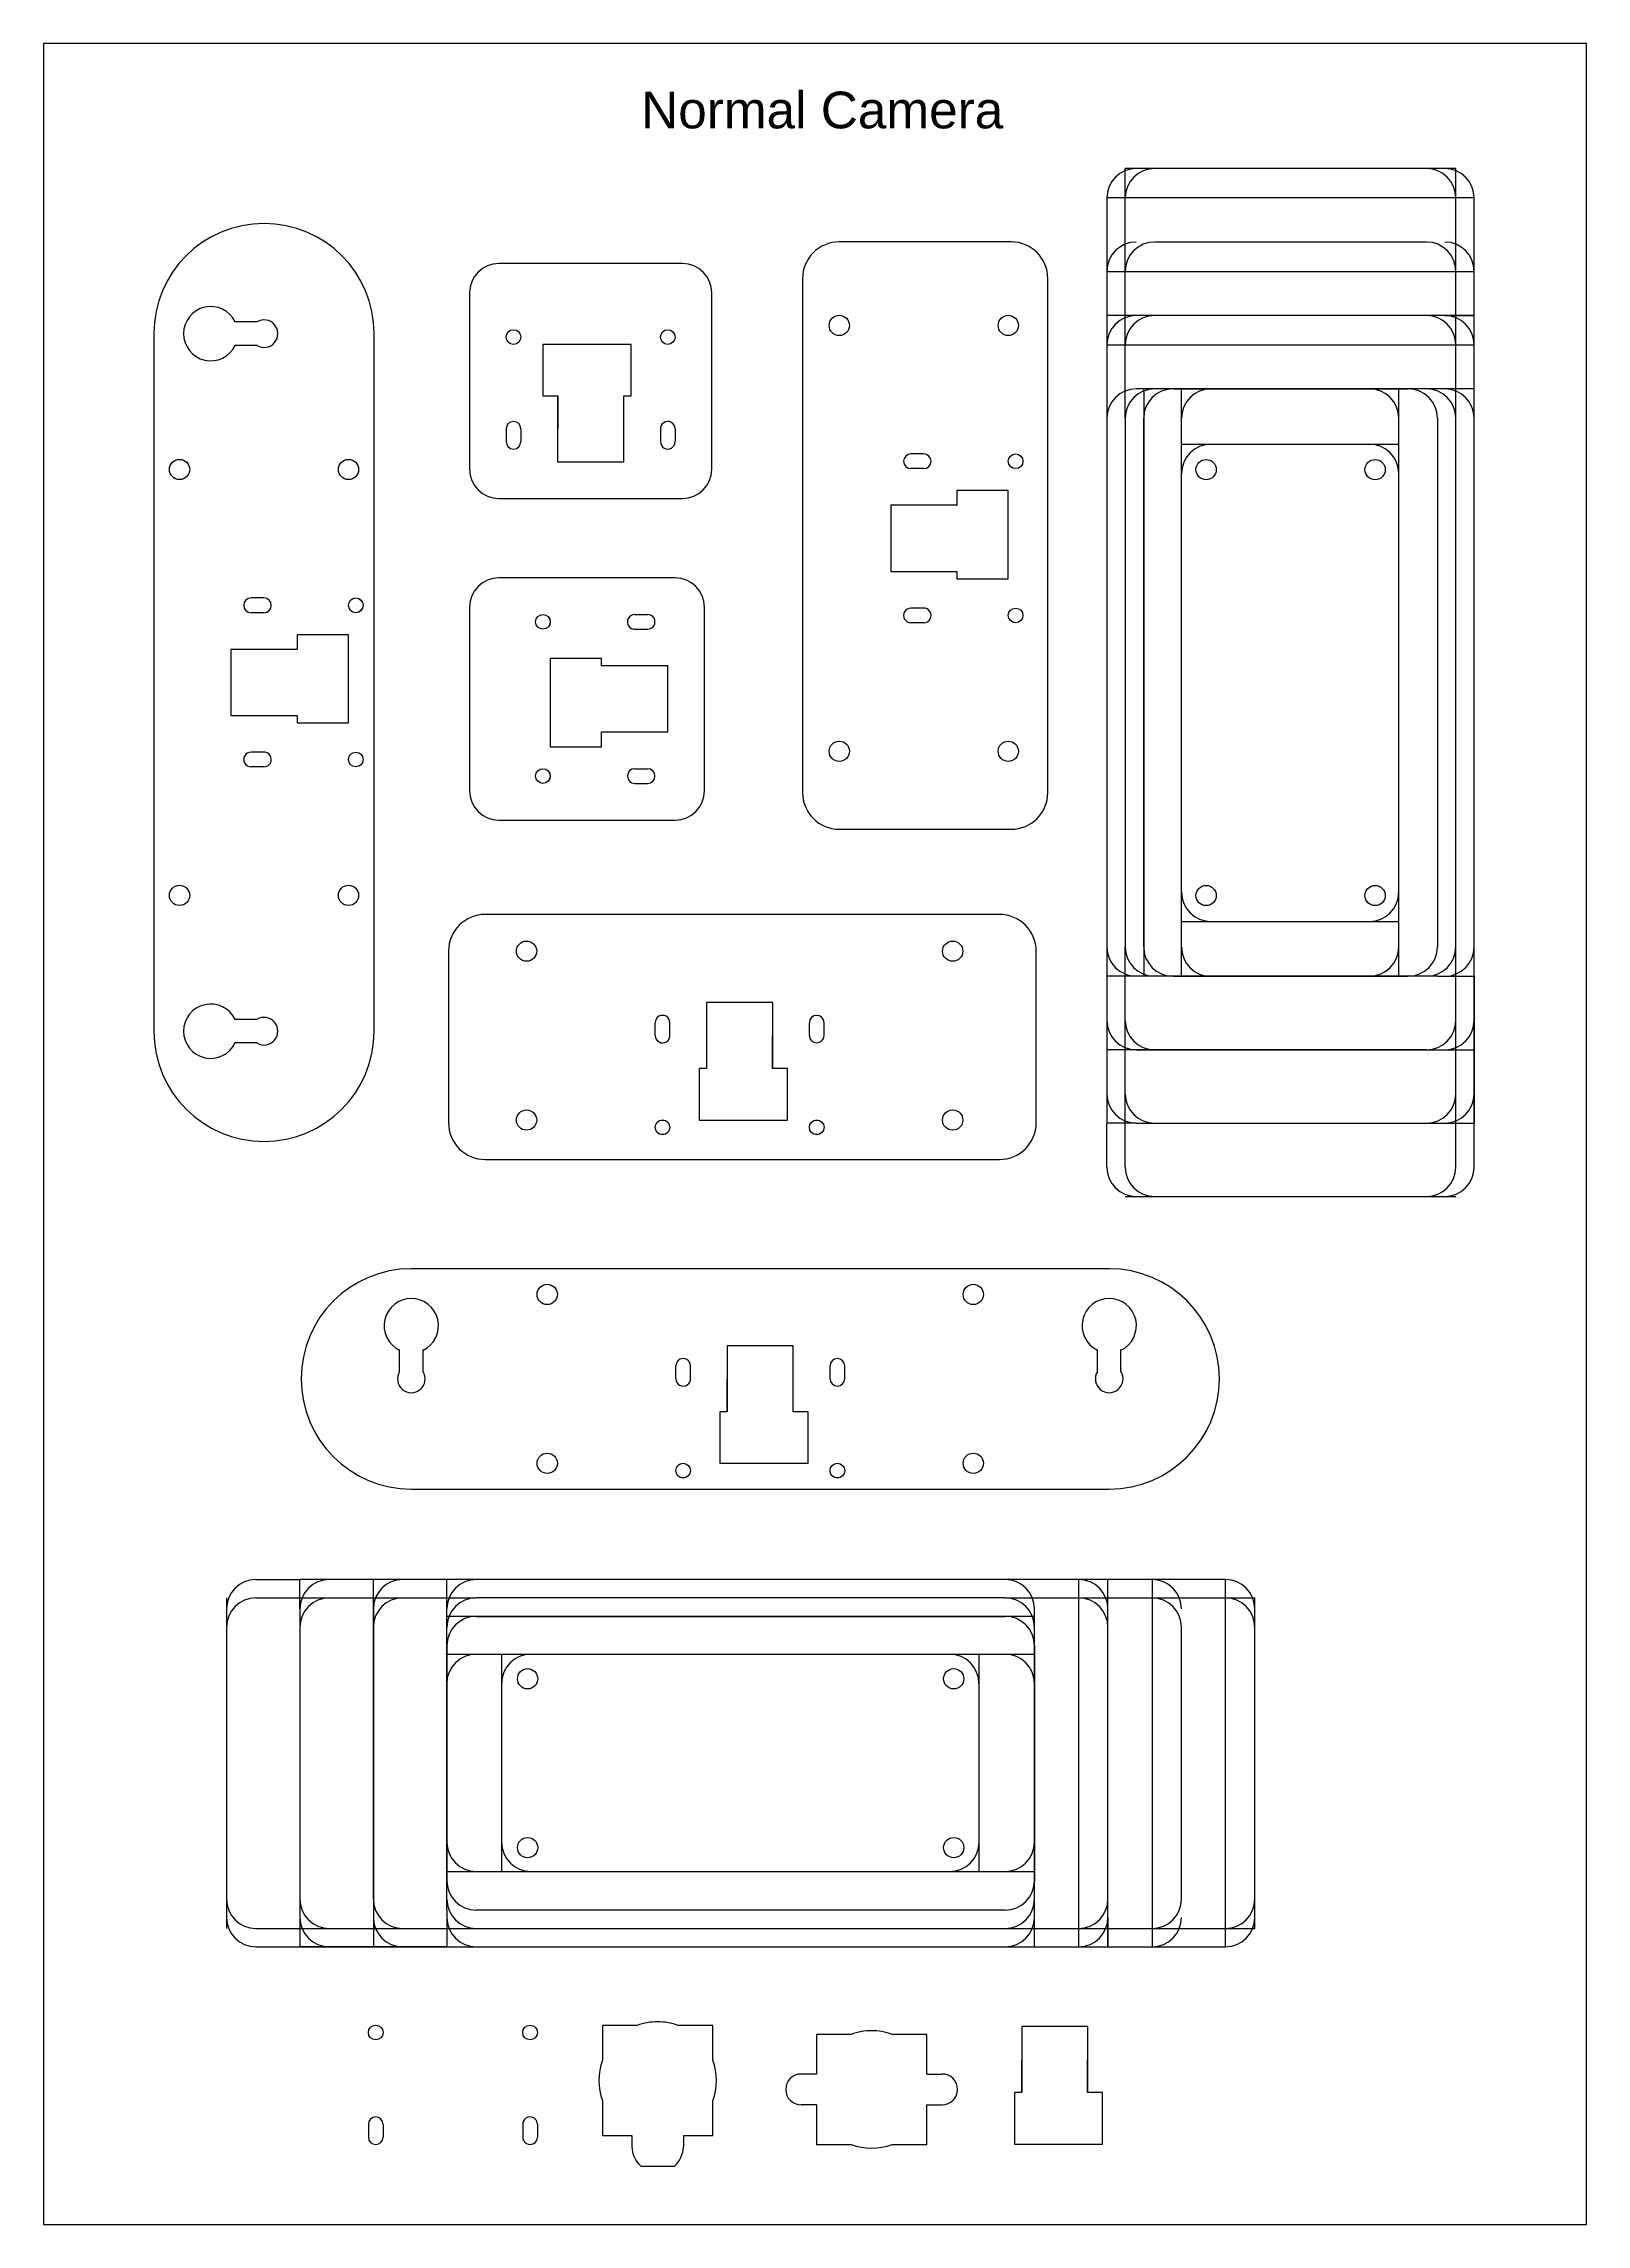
# Model space of a CAD drawing. Header units: millimetres. Extents: x -482 to 810, y -42 to 455.
# Drawn here: x 600 to 810, y 0 to 297 of the extents above; entities that cross this region are included whole.
import ezdxf

# ---------------------------------------------------------------- set-up
doc = ezdxf.new("R2010")
doc.units = ezdxf.units.MM
doc.layers.get('0').update_dxf_attribs({"lineweight": 25, "true_color": 0xffffff})
doc.styles.add('textstyle10', font='')
doc.styles.get('textstyle10').set_extended_font_data('Arial')

msp = doc.modelspace()

# ---------------------------------------------------------------- linework, layer by layer
for p, q in [((810, 297), (600, 297)), ((600, 297), (600, 0)), ((810, 0), (810, 297)), ((792.24, 279.98), (747.24, 279.98)), ((747.24, 245.98), (747.24, 279.98)), ((788.24, 279.98), (751.24, 279.98)), ((792.24, 245.98), (792.24, 279.98)), ((794.74, 275.98), (744.74, 275.98)), ((744.74, 275.98), (744.74, 265.98)), ((794.74, 255.98), (794.74, 275.98)), ((630, 272.5), (630, 272.5)), ((731.69, 270), (708.31, 270)), ((744.74, 269.98), (744.74, 149.98)), ((788.24, 269.98), (751.24, 269.98)), ((794.74, 149.98), (794.74, 269.98)), ((686.96, 267.04), (661.96, 267.04)), ((703.31, 265), (703.31, 195)), ((719.71, 264.43), (719.71, 264.43)), ((736.69, 195), (736.69, 265)), ((744.74, 265.98), (744.74, 153.98)), ((744.74, 265.98), (794.74, 265.98)), ((794.74, 153.98), (794.74, 265.98)), ((657.96, 263.04), (657.96, 239.04)), ((690.96, 239.04), (690.96, 263.04)), ((629.1, 259.1), (626, 259.1)), ((794.74, 259.98), (744.74, 259.98)), ((788.24, 259.98), (751.24, 259.98)), ((790.74, 259.98), (794.74, 259.98)), ((615, 257.5), (615, 162.5)), ((629.1, 255.9), (626, 255.9)), ((645, 162.5), (645, 257.5)), ((679.96, 256.04), (667.96, 256.04)), ((679.96, 256.04), (667.96, 256.04)), ((667.96, 256.04), (667.96, 249.04)), ((667.96, 256.04), (667.96, 249.04)), ((679.96, 249.04), (679.96, 256.04)), ((679.96, 249.04), (679.96, 256.04)), ((744.74, 255.98), (794.74, 255.98)), ((744.74, 249.98), (744.74, 149.98)), ((744.74, 249.98), (744.74, 169.98)), ((794.74, 249.98), (748.74, 249.98)), ((749.74, 249.98), (749.74, 169.98)), ((788.24, 249.98), (751.24, 249.98)), ((753.74, 249.98), (785.74, 249.98)), ((754.88, 169.93), (754.88, 249.98)), ((784.47, 169.94), (784.47, 249.98)), ((794.74, 149.98), (794.74, 249.98)), ((794.74, 169.98), (794.74, 249.98)), ((667.96, 249.04), (669.99, 249.04)), ((669.96, 249.04), (669.96, 240.04)), ((669.99, 249.04), (669.96, 240.04)), ((678.96, 240.04), (678.96, 249.04)), ((678.96, 240.04), (678.99, 249.04)), ((678.99, 249.04), (679.96, 249.04)), ((662.96, 244.54), (662.96, 242.79)), ((664.96, 244.54), (664.96, 242.79)), ((683.97, 244.45), (683.96, 242.79)), ((685.96, 244.54), (685.96, 242.79)), ((744.74, 245.98), (744.74, 173.98)), ((747.24, 245.98), (747.24, 173.98)), ((749.74, 173.98), (749.74, 245.98)), ((789.74, 245.98), (789.74, 173.98)), ((792.24, 173.98), (792.24, 245.98)), ((794.74, 173.98), (794.74, 245.98)), ((719.81, 241.12), (718.06, 241.12)), ((754.9, 242.43), (784.47, 242.43)), ((669.96, 240.04), (678.96, 240.04)), ((669.96, 240.04), (678.96, 240.04)), ((719.81, 239.12), (718.06, 239.12)), ((661.96, 235.04), (686.96, 235.04)), ((724.31, 236.12), (724.31, 234.09)), ((731.31, 236.12), (724.31, 236.12)), ((731.31, 236.12), (724.31, 236.12)), ((731.31, 224.12), (731.31, 236.12)), ((731.31, 224.12), (731.31, 236.12)), ((724.31, 234.12), (715.31, 234.12)), ((715.31, 234.12), (715.31, 225.12)), ((715.31, 234.12), (715.31, 225.12)), ((724.31, 234.09), (715.31, 234.12)), ((685.96, 224.25), (661.96, 224.25)), ((715.31, 225.12), (724.31, 225.12)), ((715.31, 225.12), (724.31, 225.09)), ((724.31, 225.09), (724.31, 224.12)), ((724.31, 224.12), (731.31, 224.12)), ((724.31, 224.12), (731.31, 224.12)), ((629.99, 221.5), (628.24, 221.5)), ((657.96, 220.25), (657.96, 195.25)), ((689.96, 195.25), (689.96, 220.25)), ((719.72, 220.12), (718.06, 220.12)), ((629.99, 219.5), (628.24, 219.5)), ((680.47, 219.25), (682.22, 219.25)), ((680.56, 217.25), (682.22, 217.25)), ((719.81, 218.12), (718.06, 218.12)), ((625.5, 214.5), (625.5, 205.5)), ((625.5, 214.5), (625.5, 205.5)), ((634.5, 214.5), (625.5, 214.5)), ((634.5, 214.47), (625.5, 214.5)), ((634.5, 216.5), (634.5, 214.47)), ((641.5, 216.5), (634.5, 216.5)), ((641.5, 216.5), (634.5, 216.5)), ((641.5, 204.5), (641.5, 216.5)), ((641.5, 204.5), (641.5, 216.5)), ((675.96, 213.25), (668.96, 213.25)), ((675.96, 213.25), (668.96, 213.25)), ((668.96, 213.25), (668.96, 201.25)), ((668.96, 213.25), (668.96, 201.25)), ((675.96, 212.28), (675.96, 213.25)), ((684.96, 212.25), (675.96, 212.28)), ((684.96, 212.25), (675.96, 212.25)), ((684.96, 203.25), (684.96, 212.25)), ((684.96, 203.25), (684.96, 212.25)), ((625.5, 205.5), (634.5, 205.5)), ((625.5, 205.5), (634.5, 205.47)), ((634.5, 205.47), (634.5, 204.5)), ((634.5, 204.5), (641.5, 204.5)), ((634.5, 204.5), (641.5, 204.5)), ((675.96, 203.28), (684.96, 203.25)), ((675.96, 201.25), (675.96, 203.28)), ((675.96, 203.25), (684.96, 203.25)), ((629.91, 200.5), (628.25, 200.5)), ((668.96, 201.25), (675.96, 201.25)), ((668.96, 201.25), (675.96, 201.25)), ((629.99, 198.5), (628.24, 198.5)), ((680.47, 198.25), (682.22, 198.25)), ((680.47, 196.25), (682.22, 196.25)), ((661.96, 191.25), (685.96, 191.25)), ((708.31, 190), (731.69, 190)), ((730.11, 178.4), (660.11, 178.4)), ((754.9, 177.43), (784.47, 177.43)), ((655.11, 173.4), (655.11, 150.03)), ((735.11, 150.03), (735.11, 173.4)), ((747.24, 143.98), (747.24, 173.98)), ((792.24, 143.98), (792.24, 173.98)), ((748.74, 169.98), (744.74, 169.98)), ((751.24, 169.98), (748.74, 169.98)), ((789.74, 169.98), (749.74, 169.98)), ((753.74, 169.98), (785.74, 169.98)), ((789.74, 169.98), (794.74, 169.98)), ((794.74, 149.98), (794.74, 169.98)), ((794.74, 169.98), (794.74, 169.98)), ((794.74, 169.98), (794.74, 149.98)), ((690.24, 166.4), (690.21, 157.4)), ((699.24, 166.4), (690.24, 166.4)), ((699.24, 166.4), (690.24, 166.4)), ((690.24, 166.4), (690.24, 157.4)), ((699.21, 157.4), (699.24, 166.4)), ((699.24, 157.4), (699.24, 166.4)), ((629.1, 164.1), (626, 164.1)), ((683.24, 161.91), (683.24, 163.66)), ((685.24, 161.99), (685.24, 163.65)), ((704.24, 161.91), (704.24, 163.66)), ((706.24, 161.91), (706.24, 163.66)), ((629.1, 160.9), (626, 160.9)), ((729.54, 162), (729.54, 162)), ((748.74, 159.98), (744.74, 159.98)), ((788.24, 159.98), (748.74, 159.98)), ((748.74, 159.98), (790.74, 159.98)), ((751.24, 159.98), (788.24, 159.98)), ((790.74, 159.98), (794.74, 159.98)), ((690.21, 157.4), (689.24, 157.4)), ((689.24, 157.4), (689.24, 150.4)), ((689.24, 157.4), (689.24, 150.4)), ((701.24, 157.4), (699.21, 157.4)), ((701.24, 150.4), (701.24, 157.4)), ((701.24, 150.4), (701.24, 157.4)), ((689.24, 150.4), (701.24, 150.4)), ((689.24, 150.4), (701.24, 150.4)), ((744.74, 143.98), (744.74, 149.98)), ((748.74, 149.98), (744.74, 149.98)), ((748.74, 149.98), (794.74, 149.98)), ((751.24, 149.98), (788.24, 149.98)), ((794.74, 149.98), (794.74, 149.98)), ((794.74, 143.98), (794.74, 149.98)), ((630, 147.5), (630, 147.5)), ((660.11, 145.03), (730.11, 145.03)), ((747.24, 139.98), (792.24, 139.98)), ((751.24, 139.98), (788.24, 139.98)), ((745.05, 130.15), (650.05, 130.15)), ((648.45, 116.05), (648.45, 119.15)), ((651.65, 116.05), (651.65, 119.15)), ((693.05, 119.65), (693.02, 110.65)), ((702.05, 119.65), (693.05, 119.65)), ((702.05, 119.65), (693.05, 119.65)), ((693.05, 119.65), (693.05, 110.65)), ((702.02, 110.65), (702.05, 119.65)), ((702.05, 110.65), (702.05, 119.65)), ((743.45, 116.05), (743.45, 119.15)), ((746.65, 116.05), (746.65, 119.15)), ((686.05, 115.16), (686.05, 116.91)), ((688.05, 115.25), (688.05, 116.91)), ((707.05, 115.16), (707.05, 116.91)), ((709.05, 115.16), (709.05, 116.91)), ((635.05, 115.15), (635.05, 115.15)), ((760.05, 115.15), (760.05, 115.15)), ((693.02, 110.65), (692.05, 110.65)), ((692.05, 110.65), (692.05, 103.65)), ((692.05, 110.65), (692.05, 103.65)), ((704.05, 110.65), (702.02, 110.65)), ((704.05, 103.65), (704.05, 110.65)), ((704.05, 103.65), (704.05, 110.65)), ((692.05, 103.65), (704.05, 103.65)), ((692.05, 103.65), (704.05, 103.65)), ((650.05, 100.15), (745.05, 100.15)), ((628.88, 87.81), (634.88, 87.81)), ((754.88, 87.81), (634.88, 87.81)), ((734.88, 87.81), (634.88, 87.81)), ((634.88, 83.81), (634.88, 87.81)), ((750.88, 87.81), (638.88, 87.81)), ((644.88, 83.81), (644.88, 87.81)), ((734.88, 87.81), (654.88, 87.81)), ((654.88, 83.81), (654.88, 87.81)), ((730.88, 87.81), (658.88, 87.81)), ((740.88, 87.81), (740.88, 37.81)), ((744.88, 37.81), (744.88, 87.81)), ((760.88, 87.81), (750.88, 87.81)), ((750.88, 87.81), (750.88, 37.81)), ((760.88, 37.81), (760.88, 87.81)), ((624.88, 85.31), (624.88, 40.31)), ((628.88, 85.31), (658.88, 85.31)), ((634.88, 83.81), (634.88, 37.81)), ((644.88, 44.31), (644.88, 83.81)), ((644.88, 83.81), (644.88, 41.81)), ((654.88, 81.31), (654.88, 83.81)), ((730.88, 85.31), (658.88, 85.31)), ((730.88, 85.31), (764.88, 85.31)), ((734.88, 37.81), (734.88, 83.81)), ((764.88, 40.31), (764.88, 85.31)), ((624.88, 81.31), (624.88, 44.31)), ((634.88, 81.31), (634.88, 44.31)), ((644.88, 81.31), (644.88, 44.31)), ((654.88, 42.81), (654.88, 82.81)), ((734.88, 82.81), (654.88, 82.81)), ((658.88, 82.81), (730.88, 82.81)), ((734.88, 44.31), (734.88, 81.31)), ((744.88, 44.31), (744.88, 81.31)), ((754.88, 44.31), (754.88, 81.31)), ((764.88, 44.31), (764.88, 81.31)), ((654.82, 77.66), (734.88, 77.66)), ((654.88, 78.81), (654.88, 46.81)), ((662.32, 77.64), (662.32, 48.08)), ((727.32, 77.64), (727.32, 48.08)), ((734.88, 78.81), (734.88, 46.81)), ((654.84, 48.08), (734.88, 48.08)), ((644.88, 41.81), (644.88, 37.81)), ((654.88, 42.81), (654.88, 37.81)), ((730.88, 42.81), (658.88, 42.81)), ((744.88, 41.81), (744.88, 37.81)), ((628.88, 40.31), (658.88, 40.31)), ((658.88, 40.31), (730.88, 40.31)), ((730.88, 40.31), (764.88, 40.31)), ((628.88, 37.81), (634.88, 37.81)), ((634.88, 37.81), (754.88, 37.81)), ((634.88, 37.81), (734.88, 37.81)), ((634.88, 37.81), (654.88, 37.81)), ((654.88, 37.81), (634.88, 37.81)), ((634.88, 37.81), (634.88, 37.81)), ((638.88, 37.81), (750.88, 37.81)), ((654.88, 37.81), (654.88, 37.81)), ((654.88, 37.81), (734.88, 37.81)), ((658.88, 37.81), (730.88, 37.81)), ((740.88, 37.81), (760.88, 37.81)), ((680.8, 27.09), (676.08, 27.09)), ((676.08, 27.09), (676.08, 22.37)), ((691.08, 27.09), (686.37, 27.09)), ((691.08, 22.37), (691.08, 27.09)), ((733.14, 26.94), (733.1, 17.94)), ((742.14, 26.94), (733.14, 26.94)), ((742.14, 26.94), (733.14, 26.94)), ((733.14, 26.94), (733.14, 17.94)), ((742.1, 17.94), (742.14, 26.94)), ((742.14, 17.94), (742.14, 26.94)), ((709.93, 25.88), (705.21, 25.88)), ((705.21, 25.88), (705.21, 20.48)), ((720.21, 25.88), (715.5, 25.88)), ((720.21, 20.48), (720.21, 25.88)), ((705.21, 20.48), (703.11, 20.48)), ((720.21, 20.48), (722.31, 20.48)), ((733.1, 17.94), (732.14, 17.94)), ((732.14, 17.94), (732.14, 10.94)), ((732.14, 17.94), (732.14, 10.94)), ((744.14, 17.94), (742.1, 17.94)), ((744.14, 10.94), (744.14, 17.94)), ((744.14, 10.94), (744.14, 17.94)), ((676.08, 16.81), (676.08, 12.09)), ((691.08, 12.09), (691.08, 16.81)), ((705.21, 16.28), (703.11, 16.28)), ((705.21, 16.28), (705.21, 10.88)), ((720.21, 10.88), (720.21, 16.28)), ((720.21, 16.28), (722.31, 16.28)), ((644.21, 13.63), (644.21, 11.88)), ((646.21, 13.63), (646.21, 11.88)), ((665.22, 13.55), (665.21, 11.89)), ((667.21, 13.63), (667.21, 11.88)), ((676.08, 12.09), (680.08, 12.09)), ((680.08, 12.09), (680.08, 10.59)), ((687.08, 12.09), (691.08, 12.09)), ((687.08, 12.09), (687.08, 10.59)), ((705.21, 10.88), (709.93, 10.88)), ((715.5, 10.88), (720.21, 10.88)), ((732.14, 10.94), (744.14, 10.94)), ((732.14, 10.94), (744.14, 10.94)), ((685.88, 7.89), (681.33, 7.9)), ((600, 0), (810, 0))]:
    msp.add_line(p, q)
for centre, radius in [((708.31, 258.62), 1.38), ((731.31, 258.62), 1.38), ((663.96, 257.04), 1), ((663.96, 257.04), 1), ((684.96, 257.04), 1), ((684.96, 257.04), 1), ((732.31, 240.12), 1), ((732.31, 240.12), 1), ((618.5, 239), 1.38), ((641.5, 239), 1.38), ((758.24, 238.98), 1.38), ((781.24, 238.98), 1.38), ((642.49, 220.5), 1), ((642.5, 220.5), 1), ((732.31, 219.12), 1), ((732.31, 219.12), 1), ((732.31, 219.12), 1), ((732.31, 219.12), 1), ((667.96, 218.25), 1), ((667.97, 218.25), 1), ((708.31, 200.62), 1.38), ((731.31, 200.62), 1.38), ((642.49, 199.5), 1), ((642.49, 199.5), 1), ((642.5, 199.5), 1), ((642.5, 199.5), 1), ((667.96, 197.25), 1), ((667.97, 197.25), 1), ((618.5, 181), 1.38), ((641.5, 181), 1.38), ((758.24, 180.98), 1.38), ((781.24, 180.98), 1.38), ((665.74, 173.4), 1.38), ((723.74, 173.4), 1.38), ((665.74, 150.4), 1.38), ((723.74, 150.4), 1.38), ((684.24, 149.41), 1), ((684.24, 149.41), 1), ((684.24, 149.4), 1), ((684.24, 149.4), 1), ((705.24, 149.41), 1), ((705.24, 149.4), 1), ((668.55, 126.65), 1.38), ((726.55, 126.65), 1.38), ((668.55, 103.65), 1.38), ((726.55, 103.65), 1.38), ((687.05, 102.66), 1), ((687.05, 102.66), 1), ((687.05, 102.65), 1), ((687.05, 102.65), 1), ((708.05, 102.66), 1), ((708.05, 102.65), 1), ((665.88, 74.31), 1.38), ((723.88, 74.31), 1.38), ((665.88, 51.31), 1.38), ((723.88, 51.31), 1.38), ((645.21, 26.13), 1), ((666.21, 26.13), 1)]:
    msp.add_circle(centre, radius)
for centre, radius, start, end in [((748.74, 275.98), 4, 90, 180), ((751.24, 275.98), 4, 90, 180), ((788.24, 275.98), 4, 0, 90), ((790.74, 275.98), 4, 0, 90), ((630, 257.5), 15, 90, 180), ((630, 257.5), 15, 0, 90), ((708.31, 265), 5, 90, 180), ((731.69, 265), 5, 0, 90), ((748.74, 265.98), 4, 90, 180), ((751.24, 265.98), 4, 90, 180), ((788.24, 265.98), 4, 0, 90), ((790.74, 265.98), 4, 0, 90), ((661.96, 263.04), 4, 90, 180), ((686.96, 263.04), 4, 0, 90), ((622.75, 257.5), 3.7, 25.622, 334.378), ((630, 257.5), 1.88, 238.5761, 121.4239), ((748.74, 255.98), 4, 90, 180), ((751.24, 255.98), 4, 90, 180), ((788.24, 255.98), 4, 0, 90), ((790.74, 255.98), 4, 0, 90), ((748.74, 245.98), 4, 90, 180), ((751.24, 245.98), 4, 90, 180), ((753.74, 245.98), 4, 90, 180), ((758.89, 245.98), 4, 90, 180), ((780.47, 245.97), 4, 0, 90), ((785.74, 245.98), 4, 0, 90), ((788.24, 245.98), 4, 0, 90), ((790.74, 245.98), 4, 0, 90), ((663.96, 244.54), 1, 0, 180), ((684.96, 244.54), 1, 0, 185.0006), ((663.96, 242.79), 1, 180, 0), ((684.96, 242.79), 1, 179.8688, 0), ((718.06, 240.12), 1, 90, 270), ((719.81, 240.12), 1, 270, 90), ((758.9, 238.43), 4, 90, 180), ((780.47, 238.43), 4, 0, 90), ((661.96, 239.04), 4, 180, 270), ((686.96, 239.04), 4, 270, 0), ((661.96, 220.25), 4, 90, 180), ((685.96, 220.25), 4, 0, 90), ((628.24, 220.5), 1, 90, 270), ((629.99, 220.5), 1, 270, 90), ((718.06, 219.12), 1, 89.8688, 270), ((719.81, 219.12), 1, 270, 95.0006), ((680.47, 218.25), 1, 90, 275.0006), ((682.22, 218.25), 1, 269.8688, 90), ((628.24, 199.5), 1, 89.8688, 270), ((629.99, 199.5), 1, 270, 95.0006), ((680.47, 197.25), 1, 90, 270), ((682.22, 197.25), 1, 270, 90), ((661.96, 195.25), 4, 180, 270), ((685.96, 195.25), 4, 270, 0), ((708.31, 195), 5, 180, 270), ((731.69, 195), 5, 270, 0), ((758.9, 181.43), 4, 180, 270), ((780.48, 181.43), 4, 270, 0), ((660.11, 173.4), 5, 90, 180), ((730.11, 173.4), 5, 0, 90), ((748.74, 173.98), 4, 180, 270), ((751.24, 173.98), 4, 180, 270), ((753.74, 173.98), 4, 180, 270), ((758.89, 173.97), 4, 180, 270), ((780.48, 173.99), 4, 270, 0), ((785.74, 173.98), 4, 270, 0), ((788.24, 173.98), 4, 270, 0), ((790.74, 173.98), 4, 270, 0), ((622.75, 162.5), 3.7, 25.622, 334.378), ((630, 162.5), 1.88, 238.5761, 121.4239), ((684.24, 163.66), 1, 359.8688, 180), ((705.24, 163.66), 1, 0, 180), ((748.74, 163.98), 4, 180, 270), ((751.24, 163.98), 4, 180, 270), ((788.24, 163.98), 4, 270, 0), ((790.74, 163.98), 4, 270, 0), ((630, 162.5), 15, 180, 270), ((630, 162.5), 15, 270, 0), ((684.24, 161.91), 1, 180, 5.0006), ((705.24, 161.91), 1, 180, 0), ((748.74, 153.98), 4, 180, 270), ((751.24, 153.98), 4, 180, 270), ((788.24, 153.98), 4, 270, 0), ((790.74, 153.98), 4, 270, 0), ((660.11, 150.03), 5, 180, 270), ((730.11, 150.03), 5, 270, 0), ((748.74, 143.98), 4, 180, 270), ((751.24, 143.98), 4, 180, 270), ((788.24, 143.98), 4, 270, 0), ((790.74, 143.98), 4, 270, 0), ((650.05, 115.15), 15, 90, 180), ((745.05, 115.15), 15, 0, 90), ((650.05, 122.4), 3.7, 295.622, 244.378), ((745.05, 122.4), 3.7, 295.622, 244.378), ((650.05, 115.15), 1.88, 148.5761, 31.4239), ((687.05, 116.91), 1, 359.8688, 180), ((708.05, 116.91), 1, 0, 180), ((745.05, 115.15), 1.88, 148.5761, 31.4239), ((650.05, 115.15), 15, 180, 270), ((687.05, 115.16), 1, 180, 5.0006), ((708.05, 115.16), 1, 180, 0), ((745.05, 115.15), 15, 270, 0), ((628.88, 83.81), 4, 90, 180), ((638.88, 83.81), 4, 90, 180), ((648.88, 83.81), 4, 90, 180), ((658.88, 83.81), 4, 90, 180), ((730.88, 83.81), 4, 0, 90), ((740.88, 83.81), 4, 0, 90), ((750.88, 83.81), 4, 0, 90), ((760.88, 83.81), 4, 0, 90), ((628.88, 81.31), 4, 90, 180), ((638.88, 81.31), 4, 90, 180), ((648.88, 81.31), 4, 90, 180), ((658.88, 81.31), 4, 90, 180), ((730.88, 81.31), 4, 0, 90), ((740.88, 81.31), 4, 0, 90), ((750.88, 81.31), 4, 0, 90), ((760.88, 81.31), 4, 0, 90), ((658.88, 78.81), 4, 90, 180), ((730.88, 78.81), 4, 0, 90), ((658.87, 73.65), 4, 90, 180), ((666.32, 73.64), 4, 90, 180), ((723.32, 73.64), 4, 0, 90), ((730.88, 73.65), 4, 0, 90), ((658.88, 52.07), 4, 180, 270), ((666.33, 52.07), 4, 180, 270), ((723.33, 52.08), 4, 270, 0), ((730.86, 52.08), 4, 270, 0), ((658.88, 46.81), 4, 180, 270), ((730.88, 46.81), 4, 270, 0), ((628.88, 44.31), 4, 180, 270), ((628.88, 41.81), 4, 180, 270), ((638.88, 44.31), 4, 180, 270), ((638.88, 41.81), 4, 180, 270), ((648.88, 44.31), 4, 180, 270), ((648.88, 41.81), 4, 180, 270), ((658.88, 44.31), 4, 180, 270), ((658.88, 41.81), 4, 180, 270), ((730.88, 44.31), 4, 270, 0), ((730.88, 41.81), 4, 270, 0), ((740.88, 44.31), 4, 270, 0), ((740.88, 41.81), 4, 270, 0), ((750.88, 44.31), 4, 270, 0), ((750.88, 41.81), 4, 270, 0), ((760.88, 44.31), 4, 270, 0), ((760.88, 41.81), 4, 270, 0), ((683.58, 19.59), 8, 90, 110.3641), ((683.58, 19.59), 8, 90, 110.3641), ((683.58, 19.59), 8, 90, 110.3641), ((683.58, 19.59), 8, 69.6359, 90), ((712.71, 18.38), 8, 90, 110.3641), ((712.71, 18.38), 8, 90, 110.3641), ((712.71, 18.38), 8, 90, 110.3641), ((712.71, 18.38), 8, 69.6359, 90), ((683.58, 19.59), 8, 159.6359, 200.3641), ((683.58, 19.59), 8, 159.6359, 200.3641), ((683.58, 19.59), 8, 339.6359, 20.3641), ((683.58, 19.59), 8, 339.6359, 20.3641), ((703.11, 18.38), 2.1, 90, 270), ((722.31, 18.38), 2.1, 270, 90), ((645.21, 13.63), 1, 0, 180), ((645.21, 11.88), 1, 180, 0), ((666.21, 13.63), 1, 0, 185.0006), ((666.21, 11.88), 1, 179.8688, 0), ((683.58, 10.59), 3.5, 180, 230.312), ((683.58, 10.59), 3.5, 309.5204, 0), ((712.71, 18.38), 8, 249.6359, 290.3641), ((712.71, 18.38), 8, 249.6359, 290.3641)]:
    msp.add_arc(centre, radius, start, end)

# ---------------------------------------------------------------- texts
at = {"insert": (681.34, 290.46), "char_height": 1, "attachment_point": 1, "style": 'textstyle10'}
msp.add_mtext('\\H5;Normal Camera', dxfattribs=at)

doc.saveas('drawing.dxf')
